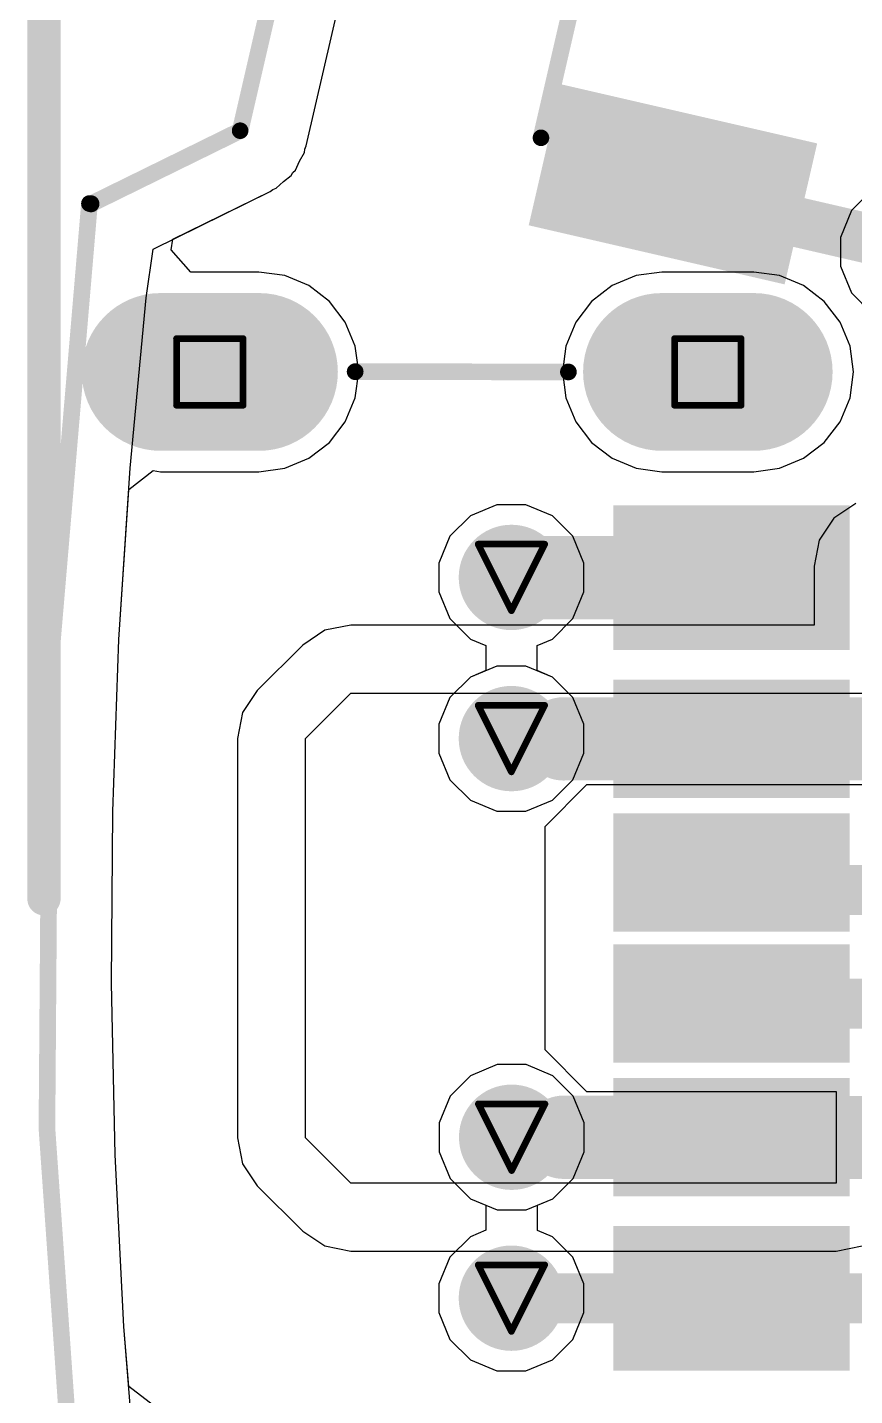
# Model space of a CAD drawing. Header units: inches. Extents: x -6 to 385, y -2 to 98.
# Drawn here: x -6.04 to 0.27, y 19.01 to 29.45 of the extents above; entities that cross this region are included whole.
import ezdxf

# ---------------------------------------------------------------- set-up
doc = ezdxf.new("R2010")
doc.units = ezdxf.units.IN
for name, color, linetype in [('Board outline', 216, 'Continuous'), ('Bottom Layer', 5, 'Continuous'), ('Bottom Overlay', 54, 'Continuous'), ('Bottom Paste', 16, 'Continuous'), ('Bottom Solder', 6, 'Continuous'), ('Dimensions', 6, 'Continuous'), ('Drill Drawing', 1, 'Continuous'), ('Layer 1', 16, 'Continuous'), ('Layer 2', 76, 'Continuous'), ('Multi-Layer', 9, 'Continuous'), ('Pad Holes', 156, 'Continuous'), ('Top Layer', 1, 'Continuous'), ('Top Solder', 216, 'Continuous'), ('Via Holes', 16, 'Continuous')]:
    doc.layers.add(name, color=color, linetype=linetype)

# ---------------------------------------------------------------- blocks, each defined once
blk = doc.blocks.new('TP12422673_B_105')
at = {"layer": 'Bottom Layer'}
for points in [[(-2, 2.1), (-2, 0.3), (-2.9, 0.3), (-2.9, 2.1)], [(2.9, 2.1), (2.9, 0.3), (2, 0.3), (2, 2.1)], [(-3.2, -0.3), (-3.2, -2.1), (-4.1, -2.1), (-4.1, -0.3)], [(4.1, -0.3), (4.1, -2.1), (3.2, -2.1), (3.2, -0.3)]]:
    blk.add_hatch(color=5, dxfattribs=at).paths.add_polyline_path(points)
at = {"layer": 'Bottom Paste'}
for points in [[(-2, 2.1), (-2, 0.3), (-2.9, 0.3), (-2.9, 2.1)], [(2.9, 2.1), (2.9, 0.3), (2, 0.3), (2, 2.1)], [(-3.2, -0.3), (-3.2, -2.1), (-4.1, -2.1), (-4.1, -0.3)], [(4.1, -0.3), (4.1, -2.1), (3.2, -2.1), (3.2, -0.3)]]:
    blk.add_hatch(color=16, dxfattribs=at).paths.add_polyline_path(points)
at = {"layer": 'Bottom Solder'}
for points in [[(-1.898, 2.202), (-1.898, 0.198), (-3.002, 0.198), (-3.002, 2.202)], [(3.002, 2.202), (3.002, 0.198), (1.898, 0.198), (1.898, 2.202)], [(-3.098, -0.198), (-3.098, -2.202), (-4.202, -2.202), (-4.202, -0.198)], [(4.202, -0.198), (4.202, -2.202), (3.098, -2.202), (3.098, -0.198)]]:
    blk.add_hatch(color=6, dxfattribs=at).paths.add_polyline_path(points)
h = blk.add_hatch(color=6, dxfattribs=at)
edge = h.paths.add_edge_path()
edge.add_arc((-1, 0.7), 0.102, 0, 360)
h = blk.add_hatch(color=6, dxfattribs=at)
edge = h.paths.add_edge_path()
edge.add_arc((1, 0.7), 0.102, 0, 360)
at = {"layer": 'Pad Holes'}
h = blk.add_hatch(color=7, dxfattribs=at)
edge = h.paths.add_edge_path()
edge.add_arc((-1, 0.7), 0.55, 0, 360)
h = blk.add_hatch(color=7, dxfattribs=at)
edge = h.paths.add_edge_path()
edge.add_arc((1, 0.7), 0.55, 0, 360)
at = {"layer": 'Top Solder'}
h = blk.add_hatch(color=216, dxfattribs=at)
edge = h.paths.add_edge_path()
edge.add_arc((-1, 0.7), 0.102, 0, 360)
h = blk.add_hatch(color=216, dxfattribs=at)
edge = h.paths.add_edge_path()
edge.add_arc((1, 0.7), 0.102, 0, 360)
at = {"layer": 'Bottom Overlay'}
for points in [[(1.753, 1.727, 0.127, 0.127, 0), (-1.727, 1.727, 0.127, 0.127, 0)], [(-3.187, 1.098, 0.127, 0.127, 0), (-3.187, 1.352, 0.127, 0.127, 0)], [(-3.06, 1.225, 0.127, 0.127, 0), (-3.187, 1.352, 0.127, 0.127, 0)], [(-3.187, 1.098, 0.127, 0.127, 0), (-3.06, 1.225, 0.127, 0.127, 0)], [(3.531, -2.261, 0.127, 0.127, 0), (-3.429, -2.261, 0.127, 0.127, 0)]]:
    blk.add_lwpolyline(points, format="xyseb", dxfattribs=at)
for points in [[(-1.759, 1.727, 0.0635, 0.0635, 1), (-1.695, 1.727, 0.0635, 0.0635, 1)], [(1.721, 1.727, 0.0635, 0.0635, 1), (1.784, 1.727, 0.0635, 0.0635, 1)], [(-3.218, 1.352, 0.0635, 0.0635, 1), (-3.155, 1.352, 0.0635, 0.0635, 1)], [(-3.218, 1.352, 0.0635, 0.0635, 1), (-3.155, 1.352, 0.0635, 0.0635, 1)], [(-3.091, 1.225, 0.0635, 0.0635, 1), (-3.028, 1.225, 0.0635, 0.0635, 1)], [(-3.091, 1.225, 0.0635, 0.0635, 1), (-3.028, 1.225, 0.0635, 0.0635, 1)], [(-3.218, 1.098, 0.0635, 0.0635, 1), (-3.155, 1.098, 0.0635, 0.0635, 1)], [(-3.218, 1.098, 0.0635, 0.0635, 1), (-3.155, 1.098, 0.0635, 0.0635, 1)], [(-3.461, -2.261, 0.0635, 0.0635, 1), (-3.397, -2.261, 0.0635, 0.0635, 1)], [(3.499, -2.261, 0.0635, 0.0635, 1), (3.562, -2.261, 0.0635, 0.0635, 1)]]:
    blk.add_lwpolyline(points, format="xyseb", close=True, dxfattribs=at)
blk = doc.blocks.new('TYPE_C_31_M_17__B_106')
at = {"layer": 'Bottom Layer'}
h = blk.add_hatch(color=5, dxfattribs=at)
edge = h.paths.add_edge_path()
edge.add_arc((-4.32, 1.615), 0.5, 180, 360)
edge.add_line((-3.82, 1.615), (-3.82, 2.365))
edge.add_arc((-4.32, 2.365), 0.5, 0, 180)
edge.add_line((-4.82, 2.365), (-4.82, 1.615))
h = blk.add_hatch(color=5, dxfattribs=at)
edge = h.paths.add_edge_path()
edge.add_arc((4.32, 1.615), 0.5, 180, 360)
edge.add_line((4.82, 1.615), (4.82, 2.365))
edge.add_arc((4.32, 2.365), 0.5, 0, 180)
edge.add_line((3.82, 2.365), (3.82, 1.615))
h = blk.add_hatch(color=5, dxfattribs=at)
edge = h.paths.add_edge_path()
edge.add_arc((-4.32, -1.46), 0.5, 0, 180)
edge.add_line((-4.82, -1.46), (-4.82, -2.16))
edge.add_arc((-4.32, -2.16), 0.5, 180, 360)
edge.add_line((-3.82, -2.16), (-3.82, -1.46))
h = blk.add_hatch(color=5, dxfattribs=at)
edge = h.paths.add_edge_path()
edge.add_arc((4.32, -2.16), 0.5, 180, 360)
edge.add_line((4.82, -2.16), (4.82, -1.46))
edge.add_arc((4.32, -1.46), 0.5, 0, 180)
edge.add_line((3.82, -1.46), (3.82, -2.16))
for points in [[(-3.2, -1.19), (-2.3, -1.19), (-2.3, -2.79), (-3.2, -2.79)], [(-1.17, -2.79), (-1.87, -2.79), (-1.87, -1.19), (-1.17, -1.19)], [(-0.15, -2.79), (-0.85, -2.79), (-0.85, -1.19), (-0.15, -1.19)], [(0.15, -1.19), (0.85, -1.19), (0.85, -2.79), (0.15, -2.79)], [(1.17, -1.19), (1.87, -1.19), (1.87, -2.79), (1.17, -2.79)], [(2.3, -1.19), (3.2, -1.19), (3.2, -2.79), (2.3, -2.79)]]:
    blk.add_hatch(color=5, dxfattribs=at).paths.add_polyline_path(points)
at = {"layer": 'Bottom Paste'}
for points in [[(-3.2, -1.19), (-2.3, -1.19), (-2.3, -2.79), (-3.2, -2.79)], [(-1.17, -2.79), (-1.87, -2.79), (-1.87, -1.19), (-1.17, -1.19)], [(-0.15, -2.79), (-0.85, -2.79), (-0.85, -1.19), (-0.15, -1.19)], [(0.15, -1.19), (0.85, -1.19), (0.85, -2.79), (0.15, -2.79)], [(1.17, -1.19), (1.87, -1.19), (1.87, -2.79), (1.17, -2.79)], [(2.3, -1.19), (3.2, -1.19), (3.2, -2.79), (2.3, -2.79)]]:
    blk.add_hatch(color=16, dxfattribs=at).paths.add_polyline_path(points)
at = {"layer": 'Bottom Solder'}
h = blk.add_hatch(color=6, dxfattribs=at)
edge = h.paths.add_edge_path()
edge.add_arc((-4.32, 1.615), 0.602, 180, 360)
edge.add_line((-3.718, 1.615), (-3.718, 2.365))
edge.add_arc((-4.32, 2.365), 0.602, 0, 180)
edge.add_line((-4.922, 2.365), (-4.922, 1.615))
h = blk.add_hatch(color=6, dxfattribs=at)
edge = h.paths.add_edge_path()
edge.add_arc((4.32, 1.615), 0.602, 180, 360)
edge.add_line((4.922, 1.615), (4.922, 2.365))
edge.add_arc((4.32, 2.365), 0.602, 0, 180)
edge.add_line((3.718, 2.365), (3.718, 1.615))
h = blk.add_hatch(color=6, dxfattribs=at)
edge = h.paths.add_edge_path()
edge.add_arc((-4.32, -1.46), 0.602, 0, 180)
edge.add_line((-4.922, -1.46), (-4.922, -2.16))
edge.add_arc((-4.32, -2.16), 0.602, 180, 360)
edge.add_line((-3.718, -2.16), (-3.718, -1.46))
h = blk.add_hatch(color=6, dxfattribs=at)
edge = h.paths.add_edge_path()
edge.add_arc((4.32, -2.16), 0.602, 180, 360)
edge.add_line((4.922, -2.16), (4.922, -1.46))
edge.add_arc((4.32, -1.46), 0.602, 0, 180)
edge.add_line((3.718, -1.46), (3.718, -2.16))
for points in [[(-3.302, -1.088), (-2.198, -1.088), (-2.198, -2.892), (-3.302, -2.892)], [(-1.068, -2.892), (-1.972, -2.892), (-1.972, -1.088), (-1.068, -1.088)], [(-0.048, -2.892), (-0.952, -2.892), (-0.952, -1.088), (-0.048, -1.088)], [(0.048, -1.088), (0.952, -1.088), (0.952, -2.892), (0.048, -2.892)], [(1.068, -1.088), (1.972, -1.088), (1.972, -2.892), (1.068, -2.892)], [(2.198, -1.088), (3.302, -1.088), (3.302, -2.892), (2.198, -2.892)]]:
    blk.add_hatch(color=6, dxfattribs=at).paths.add_polyline_path(points)
at = {"layer": 'Layer 1'}
h = blk.add_hatch(color=16, dxfattribs=at)
edge = h.paths.add_edge_path()
edge.add_arc((-4.32, 1.615), 0.5, 180, 360)
edge.add_line((-3.82, 1.615), (-3.82, 2.365))
edge.add_arc((-4.32, 2.365), 0.5, 0, 180)
edge.add_line((-4.82, 2.365), (-4.82, 1.615))
h = blk.add_hatch(color=16, dxfattribs=at)
edge = h.paths.add_edge_path()
edge.add_arc((4.32, 1.615), 0.5, 180, 360)
edge.add_line((4.82, 1.615), (4.82, 2.365))
edge.add_arc((4.32, 2.365), 0.5, 0, 180)
edge.add_line((3.82, 2.365), (3.82, 1.615))
h = blk.add_hatch(color=16, dxfattribs=at)
edge = h.paths.add_edge_path()
edge.add_arc((-4.32, -1.46), 0.5, 0, 180)
edge.add_line((-4.82, -1.46), (-4.82, -2.16))
edge.add_arc((-4.32, -2.16), 0.5, 180, 360)
edge.add_line((-3.82, -2.16), (-3.82, -1.46))
h = blk.add_hatch(color=16, dxfattribs=at)
edge = h.paths.add_edge_path()
edge.add_arc((4.32, -2.16), 0.5, 180, 360)
edge.add_line((4.82, -2.16), (4.82, -1.46))
edge.add_arc((4.32, -1.46), 0.5, 0, 180)
edge.add_line((3.82, -1.46), (3.82, -2.16))
at = {"layer": 'Layer 2'}
h = blk.add_hatch(color=76, dxfattribs=at)
edge = h.paths.add_edge_path()
edge.add_arc((-4.32, 1.615), 0.5, 180, 360)
edge.add_line((-3.82, 1.615), (-3.82, 2.365))
edge.add_arc((-4.32, 2.365), 0.5, 0, 180)
edge.add_line((-4.82, 2.365), (-4.82, 1.615))
h = blk.add_hatch(color=76, dxfattribs=at)
edge = h.paths.add_edge_path()
edge.add_arc((4.32, 1.615), 0.5, 180, 360)
edge.add_line((4.82, 1.615), (4.82, 2.365))
edge.add_arc((4.32, 2.365), 0.5, 0, 180)
edge.add_line((3.82, 2.365), (3.82, 1.615))
h = blk.add_hatch(color=76, dxfattribs=at)
edge = h.paths.add_edge_path()
edge.add_arc((-4.32, -1.46), 0.5, 0, 180)
edge.add_line((-4.82, -1.46), (-4.82, -2.16))
edge.add_arc((-4.32, -2.16), 0.5, 180, 360)
edge.add_line((-3.82, -2.16), (-3.82, -1.46))
h = blk.add_hatch(color=76, dxfattribs=at)
edge = h.paths.add_edge_path()
edge.add_arc((4.32, -2.16), 0.5, 180, 360)
edge.add_line((4.82, -2.16), (4.82, -1.46))
edge.add_arc((4.32, -1.46), 0.5, 0, 180)
edge.add_line((3.82, -1.46), (3.82, -2.16))
at = {"layer": 'Multi-Layer'}
h = blk.add_hatch(color=9, dxfattribs=at)
edge = h.paths.add_edge_path()
edge.add_arc((-4.32, 1.615), 0.5, 180, 360)
edge.add_line((-3.82, 1.615), (-3.82, 2.365))
edge.add_arc((-4.32, 2.365), 0.5, 0, 180)
edge.add_line((-4.82, 2.365), (-4.82, 1.615))
h = blk.add_hatch(color=9, dxfattribs=at)
edge = h.paths.add_edge_path()
edge.add_arc((4.32, 1.615), 0.5, 180, 360)
edge.add_line((4.82, 1.615), (4.82, 2.365))
edge.add_arc((4.32, 2.365), 0.5, 0, 180)
edge.add_line((3.82, 2.365), (3.82, 1.615))
h = blk.add_hatch(color=9, dxfattribs=at)
edge = h.paths.add_edge_path()
edge.add_arc((-4.32, -1.46), 0.5, 0, 180)
edge.add_line((-4.82, -1.46), (-4.82, -2.16))
edge.add_arc((-4.32, -2.16), 0.5, 180, 360)
edge.add_line((-3.82, -2.16), (-3.82, -1.46))
h = blk.add_hatch(color=9, dxfattribs=at)
edge = h.paths.add_edge_path()
edge.add_arc((4.32, -2.16), 0.5, 180, 360)
edge.add_line((4.82, -2.16), (4.82, -1.46))
edge.add_arc((4.32, -1.46), 0.5, 0, 180)
edge.add_line((3.82, -1.46), (3.82, -2.16))
at = {"layer": 'Pad Holes'}
h = blk.add_hatch(color=7, dxfattribs=at)
edge = h.paths.add_edge_path()
edge.add_arc((-4.32, 2.33), 0.26, 0, 180)
edge.add_line((-4.58, 2.33), (-4.58, 1.65))
edge.add_arc((-4.32, 1.65), 0.26, 180, 360)
edge.add_line((-4.06, 1.65), (-4.06, 2.33))
h = blk.add_hatch(color=7, dxfattribs=at)
edge = h.paths.add_edge_path()
edge.add_arc((4.32, 2.33), 0.26, 0, 180)
edge.add_line((4.06, 2.33), (4.06, 1.65))
edge.add_arc((4.32, 1.65), 0.26, 180, 360)
edge.add_line((4.58, 1.65), (4.58, 2.33))
h = blk.add_hatch(color=7, dxfattribs=at)
edge = h.paths.add_edge_path()
edge.add_arc((-4.32, -1.47), 0.26, 0, 180)
edge.add_line((-4.58, -1.47), (-4.58, -2.15))
edge.add_arc((-4.32, -2.15), 0.26, 180, 360)
edge.add_line((-4.06, -2.15), (-4.06, -1.47))
h = blk.add_hatch(color=7, dxfattribs=at)
edge = h.paths.add_edge_path()
edge.add_arc((4.32, -1.47), 0.26, 0, 180)
edge.add_line((4.06, -1.47), (4.06, -2.15))
edge.add_arc((4.32, -2.15), 0.26, 180, 360)
edge.add_line((4.58, -2.15), (4.58, -1.47))
at = {"layer": 'Top Layer'}
h = blk.add_hatch(color=1, dxfattribs=at)
edge = h.paths.add_edge_path()
edge.add_arc((-4.32, 1.615), 0.5, 180, 360)
edge.add_line((-3.82, 1.615), (-3.82, 2.365))
edge.add_arc((-4.32, 2.365), 0.5, 0, 180)
edge.add_line((-4.82, 2.365), (-4.82, 1.615))
h = blk.add_hatch(color=1, dxfattribs=at)
edge = h.paths.add_edge_path()
edge.add_arc((4.32, 1.615), 0.5, 180, 360)
edge.add_line((4.82, 1.615), (4.82, 2.365))
edge.add_arc((4.32, 2.365), 0.5, 0, 180)
edge.add_line((3.82, 2.365), (3.82, 1.615))
h = blk.add_hatch(color=1, dxfattribs=at)
edge = h.paths.add_edge_path()
edge.add_arc((-4.32, -1.46), 0.5, 0, 180)
edge.add_line((-4.82, -1.46), (-4.82, -2.16))
edge.add_arc((-4.32, -2.16), 0.5, 180, 360)
edge.add_line((-3.82, -2.16), (-3.82, -1.46))
h = blk.add_hatch(color=1, dxfattribs=at)
edge = h.paths.add_edge_path()
edge.add_arc((4.32, -2.16), 0.5, 180, 360)
edge.add_line((4.82, -2.16), (4.82, -1.46))
edge.add_arc((4.32, -1.46), 0.5, 0, 180)
edge.add_line((3.82, -1.46), (3.82, -2.16))
at = {"layer": 'Top Solder'}
h = blk.add_hatch(color=216, dxfattribs=at)
edge = h.paths.add_edge_path()
edge.add_arc((-4.32, 1.615), 0.602, 180, 360)
edge.add_line((-3.718, 1.615), (-3.718, 2.365))
edge.add_arc((-4.32, 2.365), 0.602, 0, 180)
edge.add_line((-4.922, 2.365), (-4.922, 1.615))
h = blk.add_hatch(color=216, dxfattribs=at)
edge = h.paths.add_edge_path()
edge.add_arc((4.32, 1.615), 0.602, 180, 360)
edge.add_line((4.922, 1.615), (4.922, 2.365))
edge.add_arc((4.32, 2.365), 0.602, 0, 180)
edge.add_line((3.718, 2.365), (3.718, 1.615))
h = blk.add_hatch(color=216, dxfattribs=at)
edge = h.paths.add_edge_path()
edge.add_arc((-4.32, -1.46), 0.602, 0, 180)
edge.add_line((-4.922, -1.46), (-4.922, -2.16))
edge.add_arc((-4.32, -2.16), 0.602, 180, 360)
edge.add_line((-3.718, -2.16), (-3.718, -1.46))
h = blk.add_hatch(color=216, dxfattribs=at)
edge = h.paths.add_edge_path()
edge.add_arc((4.32, -2.16), 0.602, 180, 360)
edge.add_line((4.922, -2.16), (4.922, -1.46))
edge.add_arc((4.32, -1.46), 0.602, 0, 180)
edge.add_line((3.718, -1.46), (3.718, -2.16))
at = {"layer": 'Bottom Overlay'}
for points in [[(-4.318, 0.881, 0.127, 0.127, 0), (-4.32, -0.746, 0.127, 0.127, 0)], [(4.322, 0.881, 0.127, 0.127, 0), (4.32, -0.746, 0.127, 0.127, 0)]]:
    blk.add_lwpolyline(points, format="xyseb", dxfattribs=at)
for points in [[(-4.35, 0.881, 0.0635, 0.0635, 1), (-4.286, 0.881, 0.0635, 0.0635, 1)], [(4.29, 0.881, 0.0635, 0.0635, 1), (4.354, 0.881, 0.0635, 0.0635, 1)], [(-4.352, -0.746, 0.0635, 0.0635, 1), (-4.288, -0.746, 0.0635, 0.0635, 1)], [(4.288, -0.746, 0.0635, 0.0635, 1), (4.352, -0.746, 0.0635, 0.0635, 1)]]:
    blk.add_lwpolyline(points, format="xyseb", close=True, dxfattribs=at)

msp = doc.modelspace()

# ---------------------------------------------------------------- hatches: boundary and pattern name
at = {"layer": 'Bottom Layer'}
h = msp.add_hatch(color=5, dxfattribs=at)
edge = h.paths.add_edge_path()
edge.add_arc((-2.351, 25.252), 0.3, 0, 360)
h = msp.add_hatch(color=5, dxfattribs=at)
edge = h.paths.add_edge_path()
edge.add_arc((-2.351, 24.022), 0.3, 0, 360)
h = msp.add_hatch(color=5, dxfattribs=at)
edge = h.paths.add_edge_path()
edge.add_arc((-2.349, 20.98), 0.3, 0, 360)
h = msp.add_hatch(color=5, dxfattribs=at)
edge = h.paths.add_edge_path()
edge.add_arc((-2.351, 19.752), 0.3, 0, 360)
at = {"layer": 'Bottom Solder'}
h = msp.add_hatch(color=6, dxfattribs=at)
edge = h.paths.add_edge_path()
edge.add_arc((-2.351, 25.252), 0.402, 0, 360)
h = msp.add_hatch(color=6, dxfattribs=at)
edge = h.paths.add_edge_path()
edge.add_arc((-2.351, 24.022), 0.402, 0, 360)
h = msp.add_hatch(color=6, dxfattribs=at)
edge = h.paths.add_edge_path()
edge.add_arc((-2.349, 20.98), 0.402, 0, 360)
h = msp.add_hatch(color=6, dxfattribs=at)
edge = h.paths.add_edge_path()
edge.add_arc((-2.351, 19.752), 0.402, 0, 360)
at = {"layer": 'Layer 1'}
h = msp.add_hatch(color=16, dxfattribs=at)
edge = h.paths.add_edge_path()
edge.add_arc((-2.351, 25.252), 0.3, 0, 360)
h = msp.add_hatch(color=16, dxfattribs=at)
edge = h.paths.add_edge_path()
edge.add_arc((-2.351, 24.022), 0.3, 0, 360)
h = msp.add_hatch(color=16, dxfattribs=at)
edge = h.paths.add_edge_path()
edge.add_arc((-2.349, 20.98), 0.3, 0, 360)
h = msp.add_hatch(color=16, dxfattribs=at)
edge = h.paths.add_edge_path()
edge.add_arc((-2.351, 19.752), 0.3, 0, 360)
at = {"layer": 'Layer 2'}
h = msp.add_hatch(color=76, dxfattribs=at)
edge = h.paths.add_edge_path()
edge.add_arc((-2.351, 25.252), 0.3, 0, 360)
h = msp.add_hatch(color=76, dxfattribs=at)
edge = h.paths.add_edge_path()
edge.add_arc((-2.351, 24.022), 0.3, 0, 360)
h = msp.add_hatch(color=76, dxfattribs=at)
edge = h.paths.add_edge_path()
edge.add_arc((-2.349, 20.98), 0.3, 0, 360)
h = msp.add_hatch(color=76, dxfattribs=at)
edge = h.paths.add_edge_path()
edge.add_arc((-2.351, 19.752), 0.3, 0, 360)
at = {"layer": 'Top Layer'}
h = msp.add_hatch(color=1, dxfattribs=at)
edge = h.paths.add_edge_path()
edge.add_arc((-2.351, 25.252), 0.3, 0, 360)
h = msp.add_hatch(color=1, dxfattribs=at)
edge = h.paths.add_edge_path()
edge.add_arc((-2.351, 24.022), 0.3, 0, 360)
h = msp.add_hatch(color=1, dxfattribs=at)
edge = h.paths.add_edge_path()
edge.add_arc((-2.349, 20.98), 0.3, 0, 360)
h = msp.add_hatch(color=1, dxfattribs=at)
edge = h.paths.add_edge_path()
edge.add_arc((-2.351, 19.752), 0.3, 0, 360)
at = {"layer": 'Top Solder'}
h = msp.add_hatch(color=216, dxfattribs=at)
edge = h.paths.add_edge_path()
edge.add_arc((-2.351, 25.252), 0.402, 0, 360)
h = msp.add_hatch(color=216, dxfattribs=at)
edge = h.paths.add_edge_path()
edge.add_arc((-2.351, 24.022), 0.402, 0, 360)
h = msp.add_hatch(color=216, dxfattribs=at)
edge = h.paths.add_edge_path()
edge.add_arc((-2.349, 20.98), 0.402, 0, 360)
h = msp.add_hatch(color=216, dxfattribs=at)
edge = h.paths.add_edge_path()
edge.add_arc((-2.351, 19.752), 0.402, 0, 360)
at = {"layer": 'Via Holes'}
h = msp.add_hatch(color=7, dxfattribs=at)
edge = h.paths.add_edge_path()
edge.add_arc((-2.351, 25.252), 0.15, 0, 360)
h = msp.add_hatch(color=7, dxfattribs=at)
edge = h.paths.add_edge_path()
edge.add_arc((-2.351, 24.022), 0.15, 0, 360)
h = msp.add_hatch(color=7, dxfattribs=at)
edge = h.paths.add_edge_path()
edge.add_arc((-2.349, 20.98), 0.15, 0, 360)
h = msp.add_hatch(color=7, dxfattribs=at)
edge = h.paths.add_edge_path()
edge.add_arc((-2.351, 19.752), 0.15, 0, 360)

# ---------------------------------------------------------------- linework, layer by layer
at = {"layer": 'Board outline'}
for points in [[(-4.42, 28.661, 0.127, 0.127, 0), (-2.632, 36.408, 0.127, 0.127, 0)], [(-5.558, 28.102, 0.127, 0.127, 0), (-4.42, 28.661, 0.127, 0.127, 0)], [(-5.648, 17.521, 0.127, 0.127, -0.057985), (-5.57, 28.105, 0.127, 0.127, 0)], [(-5.558, 28.104, 0.127, 0.127, 0), (-5.558, 28.103, 0.127, 0.127, 0)], [(-5.558, 28.103, 0.0254, 0.0254, 0), (-5.558, 28.102, 0.0254, 0.0254, 0)]]:
    msp.add_lwpolyline(points, format="xyseb", dxfattribs=at)
for points in [[(-4.452, 28.661, 0.0635, 0.0635, 1), (-4.389, 28.661, 0.0635, 0.0635, 1)], [(-4.452, 28.661, 0.0635, 0.0635, 1), (-4.389, 28.661, 0.0635, 0.0635, 1)], [(-5.602, 28.105, 0.0635, 0.0635, 1), (-5.539, 28.105, 0.0635, 0.0635, 1)], [(-5.59, 28.104, 0.0635, 0.0635, 1), (-5.526, 28.104, 0.0635, 0.0635, 1)], [(-5.59, 28.103, 0.0635, 0.0635, 1), (-5.526, 28.103, 0.0635, 0.0635, 1)], [(-5.59, 28.102, 0.0635, 0.0635, 1), (-5.526, 28.102, 0.0635, 0.0635, 1)], [(-5.564, 28.103, 0.0127, 0.0127, 1), (-5.552, 28.103, 0.0127, 0.0127, 1)], [(-5.564, 28.102, 0.0127, 0.0127, 1), (-5.552, 28.102, 0.0127, 0.0127, 1)]]:
    msp.add_lwpolyline(points, format="xyseb", close=True, dxfattribs=at)
at = {"layer": 'Bottom Layer'}
for p, q in [((-3.916, 28.545), (-2.127, 36.291)), ((-3.93, 28.494), (-3.927, 28.521)), ((-3.927, 28.521), (-3.916, 28.545)), ((-3.999, 28.36), (-3.968, 28.429)), ((-3.968, 28.429), (-3.93, 28.494)), ((-4.091, 28.274), (-4.031, 28.319)), ((-4.031, 28.319), (-4.018, 28.342)), ((-4.018, 28.342), (-3.999, 28.36)), ((-5.084, 27.757), (-4.192, 28.196)), ((-4.192, 28.196), (-4.171, 28.213)), ((-4.171, 28.213), (-4.146, 28.222)), ((-4.146, 28.222), (-4.091, 28.274)), ((-5.137, 27.386), (-5.084, 27.757)), ((-5.26, 26.086), (-5.137, 27.386)), ((-5.346, 24.778), (-5.26, 26.086)), ((0.277, 25.817), (0.109, 25.704)), ((0.109, 25.704), (-0.003, 25.536)), ((-0.003, 25.536), (-0.042, 25.338)), ((-0.042, 25.338), (-0.042, 24.888)), ((-3.577, 24.888), (-3.775, 24.849)), ((-0.042, 24.888), (-3.577, 24.888)), ((-5.393, 23.467), (-5.346, 24.778)), ((-3.775, 24.849), (-3.943, 24.736)), ((-3.943, 24.736), (-4.29, 24.39)), ((-4.29, 24.39), (-4.402, 24.222)), ((-3.923, 24.024), (-3.577, 24.37)), ((-3.577, 24.37), (0.476, 24.37)), ((-4.402, 24.222), (-4.441, 24.024)), ((-4.441, 24.024), (-4.441, 20.976)), ((-3.923, 20.976), (-3.923, 24.024)), ((-1.777, 23.67), (-2.097, 23.35)), ((3.598, 23.67), (-1.777, 23.67)), ((-5.403, 22.156), (-5.393, 23.467)), ((-2.097, 23.35), (-2.097, 21.65)), ((-5.374, 20.846), (-5.403, 22.156)), ((-2.097, 21.65), (-1.777, 21.33)), ((-1.777, 21.33), (0.128, 21.33)), ((0.128, 21.33), (0.128, 20.63)), ((-4.441, 20.976), (-4.402, 20.778)), ((-3.577, 20.63), (-3.923, 20.976)), ((-5.308, 19.536), (-5.374, 20.846)), ((-4.402, 20.778), (-4.29, 20.61)), ((-4.29, 20.61), (-3.943, 20.264)), ((0.128, 20.63), (-3.577, 20.63)), ((-3.943, 20.264), (-3.943, 20.264)), ((-3.943, 20.264), (-3.775, 20.151)), ((-3.775, 20.151), (-3.577, 20.112)), ((0.128, 20.112), (0.326, 20.151)), ((-3.577, 20.112), (0.128, 20.112)), ((-5.204, 18.229), (-5.308, 19.536))]:
    msp.add_line(p, q, dxfattribs=at)
for points in [[(-1.119, 28.251, 0.381, 0.381, 0), (-0.442, 28.026, 0.381, 0.381, 0)], [(-0.442, 28.026, 0.381, 0.381, 0), (0.719, 27.758, 0.381, 0.381, 0)], [(-2.35, 25.25, 0.635, 0.635, 0), (-0.672, 25.25, 0.635, 0.635, 0)], [(-1.953, 24.02, 0.635, 0.635, 0), (0.875, 24.02, 0.635, 0.635, 0)], [(-0.672, 23, 0.381, 0.381, 0), (-0.538, 22.866, 0.381, 0.381, 0)], [(-0.538, 22.866, 0.381, 0.381, 0), (3.785, 22.866, 0.381, 0.381, 0)], [(-0.672, 22, 0.381, 0.381, 0), (3.004, 22, 0.381, 0.381, 0)], [(-1.953, 20.98, 0.635, 0.635, 0), (-0.672, 20.98, 0.635, 0.635, 0)], [(-0.67, 20.978, 0.635, 0.635, 0), (1.007, 20.978, 0.635, 0.635, 0)], [(-0.672, 20.98, 0.381, 0.381, 0), (-0.67, 20.978, 0.381, 0.381, 0)], [(-2.351, 19.752, 0.381, 0.381, 0), (-2.35, 19.751, 0.381, 0.381, 0)], [(-2.35, 19.751, 0.381, 0.381, 0), (1.007, 19.751, 0.381, 0.381, 0)]]:
    msp.add_lwpolyline(points, format="xyseb", dxfattribs=at)
for points in [[(-1.214, 28.251, 0.191, 0.191, 1), (-1.023, 28.251, 0.191, 0.191, 1)], [(-0.538, 28.026, 0.191, 0.191, 1), (-0.347, 28.026, 0.191, 0.191, 1)], [(-0.538, 28.026, 0.191, 0.191, 1), (-0.347, 28.026, 0.191, 0.191, 1)], [(-2.509, 25.25, 0.318, 0.318, 1), (-2.191, 25.25, 0.318, 0.318, 1)], [(-0.831, 25.25, 0.318, 0.318, 1), (-0.513, 25.25, 0.318, 0.318, 1)], [(-2.112, 24.02, 0.318, 0.318, 1), (-1.794, 24.02, 0.318, 0.318, 1)], [(-0.767, 23, 0.191, 0.191, 1), (-0.577, 23, 0.191, 0.191, 1)], [(-0.633, 22.866, 0.191, 0.191, 1), (-0.443, 22.866, 0.191, 0.191, 1)], [(-0.633, 22.866, 0.191, 0.191, 1), (-0.443, 22.866, 0.191, 0.191, 1)], [(-0.767, 22, 0.191, 0.191, 1), (-0.577, 22, 0.191, 0.191, 1)], [(-2.112, 20.98, 0.318, 0.318, 1), (-1.794, 20.98, 0.318, 0.318, 1)], [(-0.831, 20.98, 0.318, 0.318, 1), (-0.513, 20.98, 0.318, 0.318, 1)], [(-0.829, 20.978, 0.318, 0.318, 1), (-0.511, 20.978, 0.318, 0.318, 1)], [(-0.767, 20.98, 0.191, 0.191, 1), (-0.577, 20.98, 0.191, 0.191, 1)], [(-0.765, 20.978, 0.191, 0.191, 1), (-0.575, 20.978, 0.191, 0.191, 1)], [(-2.446, 19.752, 0.191, 0.191, 1), (-2.255, 19.752, 0.191, 0.191, 1)], [(-2.445, 19.751, 0.191, 0.191, 1), (-2.255, 19.751, 0.191, 0.191, 1)], [(-2.445, 19.751, 0.191, 0.191, 1), (-2.255, 19.751, 0.191, 0.191, 1)]]:
    msp.add_lwpolyline(points, format="xyseb", close=True, dxfattribs=at)
at = {"layer": 'Dimensions'}
msp.add_lwpolyline([(-5.917, 22.8, 0.254, 0.254, 0), (-5.917, 65.024, 0.254, 0.254, 0)], format="xyseb", dxfattribs=at)
msp.add_lwpolyline([(-5.981, 22.8, 0.127, 0.127, 1), (-5.854, 22.8, 0.127, 0.127, 1)], format="xyseb", close=True, dxfattribs=at)
at = {"layer": 'Drill Drawing'}
for points in [[(-4.906, 27.074, 0.0508, 0.0508, 0), (-4.398, 27.074, 0.0508, 0.0508, 0)], [(-4.906, 26.566, 0.0508, 0.0508, 0), (-4.906, 27.074, 0.0508, 0.0508, 0)], [(-4.398, 26.566, 0.0508, 0.0508, 0), (-4.398, 27.074, 0.0508, 0.0508, 0)], [(-1.106, 27.074, 0.0508, 0.0508, 0), (-0.598, 27.074, 0.0508, 0.0508, 0)], [(-1.106, 26.566, 0.0508, 0.0508, 0), (-1.106, 27.074, 0.0508, 0.0508, 0)], [(-0.598, 26.566, 0.0508, 0.0508, 0), (-0.598, 27.074, 0.0508, 0.0508, 0)], [(-4.906, 26.566, 0.0508, 0.0508, 0), (-4.398, 26.566, 0.0508, 0.0508, 0)], [(-1.106, 26.566, 0.0508, 0.0508, 0), (-0.598, 26.566, 0.0508, 0.0508, 0)], [(-2.605, 25.506, 0.0508, 0.0508, 0), (-2.097, 25.506, 0.0508, 0.0508, 0)], [(-2.605, 25.506, 0.0508, 0.0508, 0), (-2.351, 24.998, 0.0508, 0.0508, 0)], [(-2.351, 24.998, 0.0508, 0.0508, 0), (-2.097, 25.506, 0.0508, 0.0508, 0)], [(-2.605, 24.276, 0.0508, 0.0508, 0), (-2.097, 24.276, 0.0508, 0.0508, 0)], [(-2.605, 24.276, 0.0508, 0.0508, 0), (-2.351, 23.768, 0.0508, 0.0508, 0)], [(-2.351, 23.768, 0.0508, 0.0508, 0), (-2.097, 24.276, 0.0508, 0.0508, 0)], [(-2.603, 21.234, 0.0508, 0.0508, 0), (-2.095, 21.234, 0.0508, 0.0508, 0)], [(-2.603, 21.234, 0.0508, 0.0508, 0), (-2.349, 20.726, 0.0508, 0.0508, 0)], [(-2.349, 20.726, 0.0508, 0.0508, 0), (-2.095, 21.234, 0.0508, 0.0508, 0)], [(-2.605, 20.006, 0.0508, 0.0508, 0), (-2.097, 20.006, 0.0508, 0.0508, 0)], [(-2.605, 20.006, 0.0508, 0.0508, 0), (-2.351, 19.498, 0.0508, 0.0508, 0)], [(-2.351, 19.498, 0.0508, 0.0508, 0), (-2.097, 20.006, 0.0508, 0.0508, 0)]]:
    msp.add_lwpolyline(points, format="xyseb", dxfattribs=at)
for points in [[(-4.919, 27.074, 0.0254, 0.0254, 1), (-4.893, 27.074, 0.0254, 0.0254, 1)], [(-4.919, 27.074, 0.0254, 0.0254, 1), (-4.893, 27.074, 0.0254, 0.0254, 1)], [(-4.411, 27.074, 0.0254, 0.0254, 1), (-4.385, 27.074, 0.0254, 0.0254, 1)], [(-4.411, 27.074, 0.0254, 0.0254, 1), (-4.385, 27.074, 0.0254, 0.0254, 1)], [(-1.119, 27.074, 0.0254, 0.0254, 1), (-1.093, 27.074, 0.0254, 0.0254, 1)], [(-1.119, 27.074, 0.0254, 0.0254, 1), (-1.093, 27.074, 0.0254, 0.0254, 1)], [(-0.611, 27.074, 0.0254, 0.0254, 1), (-0.585, 27.074, 0.0254, 0.0254, 1)], [(-0.611, 27.074, 0.0254, 0.0254, 1), (-0.585, 27.074, 0.0254, 0.0254, 1)], [(-4.919, 26.566, 0.0254, 0.0254, 1), (-4.893, 26.566, 0.0254, 0.0254, 1)], [(-4.919, 26.566, 0.0254, 0.0254, 1), (-4.893, 26.566, 0.0254, 0.0254, 1)], [(-4.411, 26.566, 0.0254, 0.0254, 1), (-4.385, 26.566, 0.0254, 0.0254, 1)], [(-4.411, 26.566, 0.0254, 0.0254, 1), (-4.385, 26.566, 0.0254, 0.0254, 1)], [(-1.119, 26.566, 0.0254, 0.0254, 1), (-1.093, 26.566, 0.0254, 0.0254, 1)], [(-1.119, 26.566, 0.0254, 0.0254, 1), (-1.093, 26.566, 0.0254, 0.0254, 1)], [(-0.611, 26.566, 0.0254, 0.0254, 1), (-0.585, 26.566, 0.0254, 0.0254, 1)], [(-0.611, 26.566, 0.0254, 0.0254, 1), (-0.585, 26.566, 0.0254, 0.0254, 1)], [(-2.617, 25.506, 0.0254, 0.0254, 1), (-2.592, 25.506, 0.0254, 0.0254, 1)], [(-2.617, 25.506, 0.0254, 0.0254, 1), (-2.592, 25.506, 0.0254, 0.0254, 1)], [(-2.109, 25.506, 0.0254, 0.0254, 1), (-2.084, 25.506, 0.0254, 0.0254, 1)], [(-2.109, 25.506, 0.0254, 0.0254, 1), (-2.084, 25.506, 0.0254, 0.0254, 1)], [(-2.363, 24.998, 0.0254, 0.0254, 1), (-2.338, 24.998, 0.0254, 0.0254, 1)], [(-2.363, 24.998, 0.0254, 0.0254, 1), (-2.338, 24.998, 0.0254, 0.0254, 1)], [(-2.617, 24.276, 0.0254, 0.0254, 1), (-2.592, 24.276, 0.0254, 0.0254, 1)], [(-2.617, 24.276, 0.0254, 0.0254, 1), (-2.592, 24.276, 0.0254, 0.0254, 1)], [(-2.109, 24.276, 0.0254, 0.0254, 1), (-2.084, 24.276, 0.0254, 0.0254, 1)], [(-2.109, 24.276, 0.0254, 0.0254, 1), (-2.084, 24.276, 0.0254, 0.0254, 1)], [(-2.363, 23.768, 0.0254, 0.0254, 1), (-2.338, 23.768, 0.0254, 0.0254, 1)], [(-2.363, 23.768, 0.0254, 0.0254, 1), (-2.338, 23.768, 0.0254, 0.0254, 1)], [(-2.616, 21.234, 0.0254, 0.0254, 1), (-2.59, 21.234, 0.0254, 0.0254, 1)], [(-2.616, 21.234, 0.0254, 0.0254, 1), (-2.59, 21.234, 0.0254, 0.0254, 1)], [(-2.108, 21.234, 0.0254, 0.0254, 1), (-2.082, 21.234, 0.0254, 0.0254, 1)], [(-2.108, 21.234, 0.0254, 0.0254, 1), (-2.082, 21.234, 0.0254, 0.0254, 1)], [(-2.362, 20.726, 0.0254, 0.0254, 1), (-2.336, 20.726, 0.0254, 0.0254, 1)], [(-2.362, 20.726, 0.0254, 0.0254, 1), (-2.336, 20.726, 0.0254, 0.0254, 1)], [(-2.617, 20.006, 0.0254, 0.0254, 1), (-2.592, 20.006, 0.0254, 0.0254, 1)], [(-2.617, 20.006, 0.0254, 0.0254, 1), (-2.592, 20.006, 0.0254, 0.0254, 1)], [(-2.109, 20.006, 0.0254, 0.0254, 1), (-2.084, 20.006, 0.0254, 0.0254, 1)], [(-2.109, 20.006, 0.0254, 0.0254, 1), (-2.084, 20.006, 0.0254, 0.0254, 1)], [(-2.363, 19.498, 0.0254, 0.0254, 1), (-2.338, 19.498, 0.0254, 0.0254, 1)], [(-2.363, 19.498, 0.0254, 0.0254, 1), (-2.338, 19.498, 0.0254, 0.0254, 1)]]:
    msp.add_lwpolyline(points, format="xyseb", close=True, dxfattribs=at)
at = {"layer": 'Layer 1'}
for p, q in [((-3.916, 28.545), (-2.127, 36.291)), ((-3.93, 28.494), (-3.927, 28.521)), ((-3.927, 28.521), (-3.916, 28.545)), ((-3.999, 28.36), (-3.968, 28.429)), ((-3.968, 28.429), (-3.93, 28.494)), ((-4.091, 28.274), (-4.031, 28.319)), ((-4.031, 28.319), (-4.018, 28.342)), ((-4.018, 28.342), (-3.999, 28.36)), ((-5.084, 27.757), (-4.192, 28.196)), ((-4.192, 28.196), (-4.171, 28.213)), ((-4.171, 28.213), (-4.146, 28.222)), ((-4.146, 28.222), (-4.091, 28.274)), ((-5.137, 27.386), (-5.084, 27.757)), ((-5.26, 26.086), (-5.137, 27.386)), ((-5.346, 24.778), (-5.26, 26.086)), ((-5.393, 23.467), (-5.346, 24.778)), ((-2.461, 24.576), (-2.664, 24.491)), ((-2.24, 24.576), (-2.461, 24.576)), ((-2.037, 24.491), (-2.24, 24.576)), ((-2.664, 24.491), (-2.82, 24.336)), ((-1.881, 24.336), (-2.037, 24.491)), ((-2.82, 24.336), (-2.905, 24.132)), ((-1.797, 24.132), (-1.881, 24.336)), ((-2.905, 24.132), (-2.905, 23.912)), ((-1.797, 23.912), (-1.797, 24.132)), ((-2.905, 23.912), (-2.82, 23.708)), ((-1.881, 23.708), (-1.797, 23.912)), ((-2.82, 23.708), (-2.664, 23.552)), ((-2.037, 23.552), (-1.881, 23.708)), ((-2.664, 23.552), (-2.461, 23.468)), ((-2.24, 23.468), (-2.037, 23.552)), ((-5.403, 22.156), (-5.393, 23.467)), ((-2.461, 23.468), (-2.24, 23.468)), ((-5.374, 20.846), (-5.403, 22.156)), ((-2.459, 21.534), (-2.663, 21.45)), ((-2.239, 21.534), (-2.459, 21.534)), ((-2.035, 21.45), (-2.239, 21.534)), ((-2.663, 21.45), (-2.819, 21.294)), ((-1.879, 21.294), (-2.035, 21.45)), ((-2.819, 21.294), (-2.903, 21.09)), ((-1.795, 21.09), (-1.879, 21.294)), ((-2.903, 21.09), (-2.903, 20.87)), ((-1.795, 20.87), (-1.795, 21.09)), ((-5.308, 19.536), (-5.374, 20.846)), ((-2.903, 20.87), (-2.819, 20.666)), ((-1.879, 20.666), (-1.795, 20.87)), ((-2.819, 20.666), (-2.663, 20.51)), ((-2.035, 20.51), (-1.879, 20.666)), ((-2.663, 20.51), (-2.459, 20.426)), ((-2.239, 20.426), (-2.035, 20.51)), ((-2.459, 20.426), (-2.239, 20.426)), ((-5.204, 18.229), (-5.308, 19.536))]:
    msp.add_line(p, q, dxfattribs=at)
at = {"layer": 'Layer 2'}
for p, q in [((-3.916, 28.545), (-2.127, 36.291)), ((-3.93, 28.494), (-3.927, 28.521)), ((-3.927, 28.521), (-3.916, 28.545)), ((-3.999, 28.36), (-3.968, 28.429)), ((-3.968, 28.429), (-3.93, 28.494)), ((-4.091, 28.274), (-4.031, 28.319)), ((-4.031, 28.319), (-4.018, 28.342)), ((-4.018, 28.342), (-3.999, 28.36)), ((-4.934, 27.832), (-4.192, 28.196)), ((-4.192, 28.196), (-4.171, 28.213)), ((-4.171, 28.213), (-4.146, 28.222)), ((-4.146, 28.222), (-4.091, 28.274)), ((0.4, 28.206), (0.244, 28.051)), ((0.244, 28.051), (0.16, 27.847)), ((-4.946, 27.752), (-4.934, 27.832)), ((0.16, 27.847), (0.16, 27.627)), ((-4.797, 27.581), (-4.946, 27.752)), ((-4.277, 27.581), (-4.797, 27.581)), ((-4.08, 27.555), (-4.277, 27.581)), ((-1.202, 27.581), (-1.399, 27.555)), ((-0.502, 27.581), (-1.202, 27.581)), ((-0.305, 27.555), (-0.502, 27.581)), ((0.16, 27.627), (0.244, 27.423)), ((-3.897, 27.479), (-4.08, 27.555)), ((-3.739, 27.358), (-3.897, 27.479)), ((-1.582, 27.479), (-1.74, 27.358)), ((-1.399, 27.555), (-1.582, 27.479)), ((-0.122, 27.479), (-0.305, 27.555)), ((0.036, 27.358), (-0.122, 27.479)), ((-3.618, 27.2), (-3.739, 27.358)), ((-1.74, 27.358), (-1.86, 27.2)), ((0.157, 27.2), (0.036, 27.358)), ((0.244, 27.423), (0.4, 27.267)), ((-3.542, 27.017), (-3.618, 27.2)), ((-1.86, 27.2), (-1.936, 27.017)), ((0.233, 27.017), (0.157, 27.2)), ((-3.516, 26.82), (-3.542, 27.017)), ((-1.936, 27.017), (-1.962, 26.82)), ((0.259, 26.82), (0.233, 27.017)), ((-3.542, 26.623), (-3.516, 26.82)), ((-1.962, 26.82), (-1.936, 26.623)), ((0.233, 26.623), (0.259, 26.82)), ((-3.618, 26.44), (-3.542, 26.623)), ((-1.936, 26.623), (-1.86, 26.44)), ((0.157, 26.44), (0.233, 26.623)), ((-3.739, 26.282), (-3.618, 26.44)), ((-1.86, 26.44), (-1.74, 26.282)), ((0.036, 26.282), (0.157, 26.44)), ((-3.897, 26.161), (-3.739, 26.282)), ((-1.74, 26.282), (-1.582, 26.161)), ((-0.122, 26.161), (0.036, 26.282)), ((-4.08, 26.085), (-3.897, 26.161)), ((-1.582, 26.161), (-1.399, 26.085)), ((-0.305, 26.085), (-0.122, 26.161)), ((-5.27, 25.923), (-5.083, 26.067)), ((-5.083, 26.067), (-5.027, 26.059)), ((-5.027, 26.059), (-4.277, 26.059)), ((-4.277, 26.059), (-4.08, 26.085)), ((-1.399, 26.085), (-1.202, 26.059)), ((-1.202, 26.059), (-0.502, 26.059)), ((-0.502, 26.059), (-0.305, 26.085)), ((-5.346, 24.778), (-5.271, 25.921)), ((-5.271, 25.921), (-5.27, 25.923)), ((-2.461, 25.806), (-2.664, 25.721)), ((-2.24, 25.806), (-2.461, 25.806)), ((-2.037, 25.721), (-2.24, 25.806)), ((-2.664, 25.721), (-2.82, 25.566)), ((-1.881, 25.566), (-2.037, 25.721)), ((-2.82, 25.566), (-2.905, 25.362)), ((-1.797, 25.362), (-1.881, 25.566)), ((-2.905, 25.362), (-2.905, 25.142)), ((-1.797, 25.142), (-1.797, 25.362)), ((-2.905, 25.142), (-2.82, 24.938)), ((-1.881, 24.938), (-1.797, 25.142)), ((-2.82, 24.938), (-2.664, 24.782)), ((-2.037, 24.782), (-1.881, 24.938)), ((-5.393, 23.467), (-5.346, 24.778)), ((-2.664, 24.782), (-2.546, 24.733)), ((-2.155, 24.733), (-2.037, 24.782)), ((-2.546, 24.733), (-2.546, 24.541)), ((-2.155, 24.541), (-2.155, 24.733)), ((-2.546, 24.541), (-2.664, 24.491)), ((-2.037, 24.491), (-2.155, 24.541)), ((-2.664, 24.491), (-2.82, 24.336)), ((-1.881, 24.336), (-2.037, 24.491)), ((-2.82, 24.336), (-2.905, 24.132)), ((-1.797, 24.132), (-1.881, 24.336)), ((-2.905, 24.132), (-2.905, 23.912)), ((-1.797, 23.912), (-1.797, 24.132)), ((-2.905, 23.912), (-2.82, 23.708)), ((-1.881, 23.708), (-1.797, 23.912)), ((-2.82, 23.708), (-2.664, 23.552)), ((-2.037, 23.552), (-1.881, 23.708)), ((-2.664, 23.552), (-2.461, 23.468)), ((-2.24, 23.468), (-2.037, 23.552)), ((-5.403, 22.156), (-5.393, 23.467)), ((-2.461, 23.468), (-2.24, 23.468)), ((-5.374, 20.846), (-5.403, 22.156)), ((-2.459, 21.534), (-2.663, 21.45)), ((-2.239, 21.534), (-2.459, 21.534)), ((-2.035, 21.45), (-2.239, 21.534)), ((-2.663, 21.45), (-2.819, 21.294)), ((-1.879, 21.294), (-2.035, 21.45)), ((-2.819, 21.294), (-2.903, 21.09)), ((-1.795, 21.09), (-1.879, 21.294)), ((-2.903, 21.09), (-2.903, 20.87)), ((-1.795, 20.87), (-1.795, 21.09)), ((-5.308, 19.536), (-5.374, 20.846)), ((-2.903, 20.87), (-2.819, 20.666)), ((-1.879, 20.666), (-1.795, 20.87)), ((-2.819, 20.666), (-2.663, 20.51)), ((-2.035, 20.51), (-1.879, 20.666)), ((-2.663, 20.51), (-2.547, 20.462)), ((-2.152, 20.462), (-2.035, 20.51)), ((-2.547, 20.462), (-2.547, 20.27)), ((-2.152, 20.269), (-2.152, 20.462)), ((-2.547, 20.27), (-2.664, 20.221)), ((-2.037, 20.221), (-2.152, 20.269)), ((-2.664, 20.221), (-2.82, 20.066)), ((-1.881, 20.066), (-2.037, 20.221)), ((-2.82, 20.066), (-2.905, 19.862)), ((-1.797, 19.862), (-1.881, 20.066)), ((-2.905, 19.862), (-2.905, 19.642)), ((-1.797, 19.642), (-1.797, 19.862)), ((-2.905, 19.642), (-2.82, 19.438)), ((-1.881, 19.438), (-1.797, 19.642)), ((-5.271, 19.077), (-5.308, 19.536)), ((-2.82, 19.438), (-2.664, 19.282)), ((-2.037, 19.282), (-1.881, 19.438)), ((-2.664, 19.282), (-2.461, 19.198)), ((-2.24, 19.198), (-2.037, 19.282)), ((-2.461, 19.198), (-2.24, 19.198)), ((-5.081, 18.933), (-5.271, 19.077))]:
    msp.add_line(p, q, dxfattribs=at)
at = {"layer": 'Top Layer'}
for p, q in [((-3.916, 28.545), (-2.127, 36.291)), ((-3.93, 28.494), (-3.927, 28.521)), ((-3.927, 28.521), (-3.916, 28.545)), ((-3.999, 28.36), (-3.968, 28.429)), ((-3.968, 28.429), (-3.93, 28.494)), ((-4.091, 28.274), (-4.031, 28.319)), ((-4.031, 28.319), (-4.018, 28.342)), ((-4.018, 28.342), (-3.999, 28.36)), ((-5.084, 27.757), (-4.192, 28.196)), ((-4.192, 28.196), (-4.171, 28.213)), ((-4.171, 28.213), (-4.146, 28.222)), ((-4.146, 28.222), (-4.091, 28.274)), ((-5.137, 27.386), (-5.084, 27.757)), ((-5.26, 26.086), (-5.137, 27.386)), ((-5.346, 24.778), (-5.26, 26.086)), ((-5.393, 23.467), (-5.346, 24.778)), ((-2.461, 24.576), (-2.664, 24.491)), ((-2.24, 24.576), (-2.461, 24.576)), ((-2.037, 24.491), (-2.24, 24.576)), ((-2.664, 24.491), (-2.82, 24.336)), ((-1.881, 24.336), (-2.037, 24.491)), ((-2.82, 24.336), (-2.905, 24.132)), ((-1.797, 24.132), (-1.881, 24.336)), ((-2.905, 24.132), (-2.905, 23.912)), ((-1.797, 23.912), (-1.797, 24.132)), ((-2.905, 23.912), (-2.82, 23.708)), ((-1.881, 23.708), (-1.797, 23.912)), ((-2.82, 23.708), (-2.664, 23.552)), ((-2.037, 23.552), (-1.881, 23.708)), ((-2.664, 23.552), (-2.461, 23.468)), ((-2.24, 23.468), (-2.037, 23.552)), ((-5.403, 22.156), (-5.393, 23.467)), ((-2.461, 23.468), (-2.24, 23.468)), ((-5.374, 20.846), (-5.403, 22.156)), ((-2.459, 21.534), (-2.663, 21.45)), ((-2.239, 21.534), (-2.459, 21.534)), ((-2.035, 21.45), (-2.239, 21.534)), ((-2.663, 21.45), (-2.819, 21.294)), ((-1.879, 21.294), (-2.035, 21.45)), ((-2.819, 21.294), (-2.903, 21.09)), ((-1.795, 21.09), (-1.879, 21.294)), ((-2.903, 21.09), (-2.903, 20.87)), ((-1.795, 20.87), (-1.795, 21.09)), ((-5.308, 19.536), (-5.374, 20.846)), ((-2.903, 20.87), (-2.819, 20.666)), ((-1.879, 20.666), (-1.795, 20.87)), ((-2.819, 20.666), (-2.663, 20.51)), ((-2.035, 20.51), (-1.879, 20.666)), ((-2.663, 20.51), (-2.459, 20.426)), ((-2.239, 20.426), (-2.035, 20.51)), ((-2.459, 20.426), (-2.239, 20.426)), ((-5.204, 18.229), (-5.308, 19.536))]:
    msp.add_line(p, q, dxfattribs=at)

# ---------------------------------------------------------------- block references
for name, p, rotation in [('TP12422673_B_105', (0.872, 31.538), 257), ('TYPE_C_31_M_17__B_106', (-2.662, 22.5), 90)]:
    msp.add_blockref(name, p, dxfattribs=dict(rotation=rotation))

doc.saveas('drawing.dxf')
